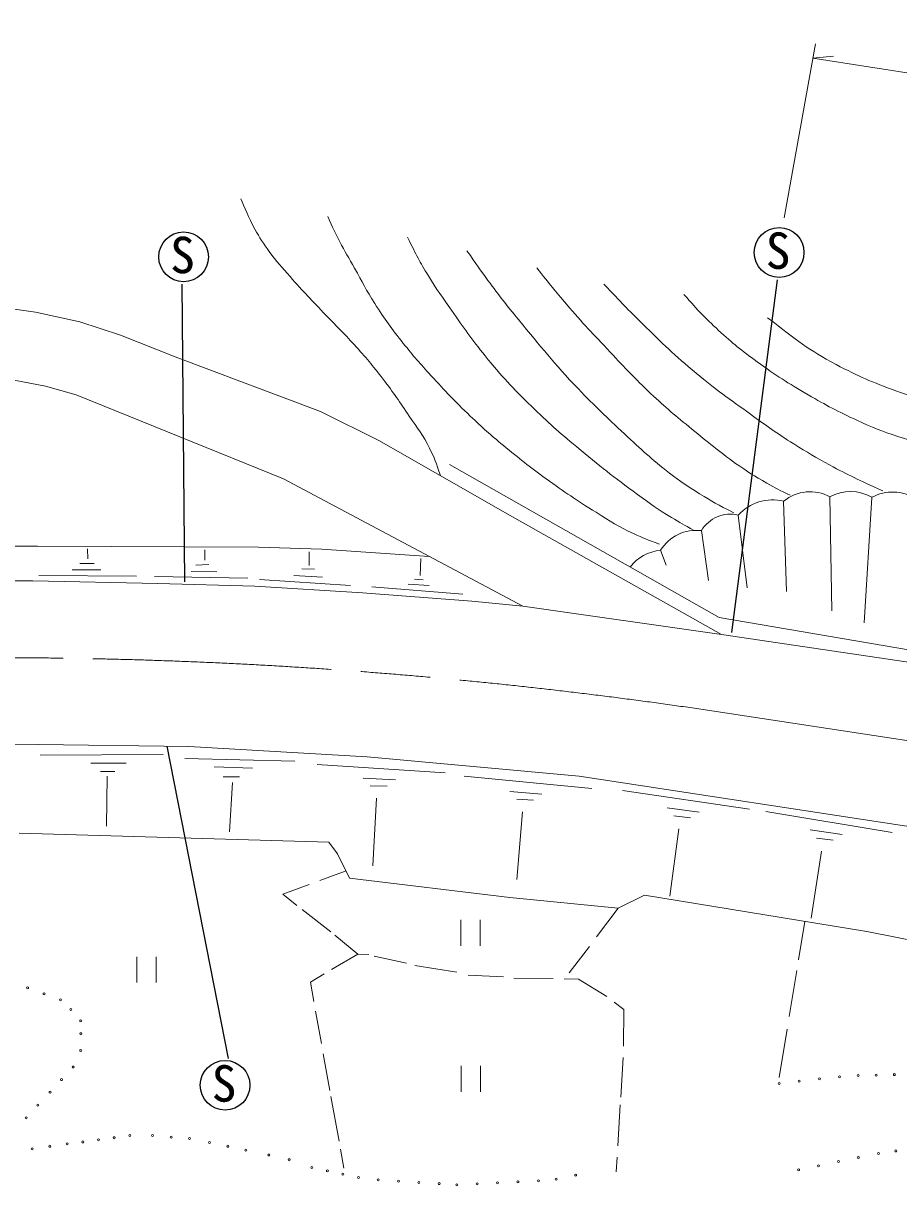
# Model space of a CAD drawing. Units: millimetres, scale not verified. Extents: x 40000 to 680000, y 20000 to 380000.
# Drawn here: x 377540 to 421593, y 281000 to 339495 of the extents above; entities that cross this region are included whole.
import ezdxf
from ezdxf.enums import TextEntityAlignment as Align

# ---------------------------------------------------------------- set-up
doc = ezdxf.new("R2010")
doc.units = ezdxf.units.MM
doc.header["$LTSCALE"] = 1000
doc.linetypes.add('CHAIN', pattern=[18.5, 12, -1.5, 3.5, -1.5])
for name, color, linetype, lineweight in [('M-BGD', 7, 'Continuous', 13), ('M-BMK', 2, 'CHAIN', 13), ('M-STR-HTXT', 7, 'Continuous', 13)]:
    doc.layers.add(name, color=color, linetype=linetype, lineweight=lineweight)
doc.styles.add('ＭＳ ゴシック', font='')
doc.styles.get('ＭＳ ゴシック').set_extended_font_data('MS Gothic')

msp = doc.modelspace()

# ---------------------------------------------------------------- linework, layer by layer
at = {"layer": 'M-BGD', "lineweight": 25}
for p, q in [((415483, 326590), (413184, 308833)), ((385517, 326372), (385649, 311389)), ((384772, 303118), (387850, 287400))]:
    msp.add_line(p, q, dxfattribs=at)
at = {"layer": 'M-BGD'}
for p, q in [((375742, 325292), (378153, 324956)), ((378153, 324956), (380382, 324465)), ((380382, 324465), (382429, 323806)), ((382429, 323806), (385177, 322713)), ((385177, 322713), (392496, 319958)), ((376373, 321666), (378658, 321232)), ((378658, 321232), (380207, 320797)), ((380207, 320797), (390631, 316571)), ((392496, 319958), (395461, 318486)), ((395461, 318486), (402006, 314747)), ((398992, 317291), (412559, 309587)), ((390631, 316571), (402674, 310157)), ((415798, 315442), (415950, 310899)), ((418126, 315667), (418221, 309931)), ((420245, 315640), (419861, 309321)), ((402006, 314747), (412667, 308746)), ((413518, 314741), (413969, 311093)), ((411667, 313965), (412025, 311448)), ((372339, 313163), (378255, 313191)), ((378255, 313191), (389373, 313135)), ((380787, 312552), (380773, 313042)), ((386676, 312477), (386685, 313000)), ((389373, 313135), (392556, 313037)), ((392556, 313037), (397961, 312667)), ((409605, 312974), (409884, 312232)), ((391919, 312204), (391933, 312905)), ((397513, 311704), (397551, 312563)), ((381446, 311991), (380002, 311991)), ((380381, 312313), (381110, 312313)), ((387279, 311893), (385989, 311907)), ((386227, 312229), (386886, 312257)), ((391555, 312035), (392200, 312021)), ((372335, 311403), (378027, 311445)), ((378027, 311445), (384308, 311304)), ((378320, 311711), (383241, 311668)), ((384138, 311654), (388835, 311570)), ((384308, 311304), (389193, 311178)), ((389424, 311503), (394008, 311208)), ((392592, 311615), (391162, 311713)), ((397962, 311199), (396915, 311274)), ((397223, 311526), (397663, 311489)), ((389193, 311178), (394612, 310842)), ((394612, 310842), (400118, 310413)), ((395083, 311143), (399654, 310760)), ((400118, 310413), (402674, 310157)), ((402674, 310157), (412667, 308746)), ((412559, 309587), (427222, 307095)), ((412667, 308746), (431018, 306000)), ((371046, 303156), (378310, 303203)), ((378310, 303203), (385867, 303105)), ((385867, 303105), (394850, 302575)), ((378390, 302662), (384573, 302704)), ((385667, 302494), (391198, 302368)), ((394850, 302575), (405504, 301602)), ((380935, 302263), (382723, 302263)), ((381419, 301842), (382155, 301842)), ((389074, 302010), (387139, 302074)), ((392333, 302200), (398768, 301779)), ((381755, 301611), (381734, 299087)), ((387602, 301569), (388422, 301569)), ((388064, 301295), (387917, 298814)), ((396266, 301422), (394647, 301506)), ((399730, 301603), (406150, 300987)), ((405504, 301602), (448516, 295073)), ((395004, 301127), (395845, 301106)), ((403638, 300706), (402022, 300839)), ((407695, 300894), (414075, 299950)), ((395319, 300496), (395130, 297090)), ((402368, 300450), (403208, 300403)), ((402664, 299810), (402371, 296410)), ((411551, 299798), (409944, 300014)), ((410270, 299607), (411106, 299518)), ((414907, 299828), (421270, 298775)), ((410533, 298953), (410067, 295573)), ((377338, 298746), (392911, 298287)), ((418744, 298666), (417141, 298909)), ((417459, 298497), (418294, 298393)), ((392911, 298287), (393360, 297698)), ((417711, 297838), (417186, 294467)), ((393360, 297698), (393963, 296478)), ((393781, 296846), (392458, 296357)), ((391925, 296160), (390598, 295668)), ((393963, 296478), (402020, 295500)), ((390598, 295668), (391314, 295107)), ((402020, 295500), (407469, 294961)), ((407469, 294961), (408803, 295625)), ((408803, 295625), (419993, 293794)), ((391581, 294898), (393013, 293774)), ((406383, 293520), (407469, 294961)), ((399552, 294374), (399552, 293074)), ((400527, 293074), (400527, 294374)), ((416868, 294305), (416552, 292376)), ((419993, 293794), (451699, 287511)), ((393215, 293616), (394371, 292655)), ((383253, 292520), (383253, 291220)), ((384228, 291220), (384228, 292520)), ((394371, 292655), (393049, 291889)), ((394924, 292642), (394371, 292655)), ((395200, 292544), (396817, 292208)), ((405017, 291706), (406025, 293044)), ((397238, 292086), (399360, 291750)), ((392679, 291663), (391988, 291242)), ((399930, 291600), (401706, 291516)), ((402220, 291451), (404210, 291432)), ((404762, 291413), (405482, 291395)), ((405482, 291395), (406912, 290525)), ((416463, 291835), (416082, 289511)), ((391988, 291242), (392163, 290271)), ((407267, 290236), (407762, 289871)), ((392249, 289793), (392543, 288158)), ((407762, 289871), (407743, 288021)), ((415979, 288886), (415579, 286441)), ((392636, 287645), (392970, 285789)), ((407729, 287455), (407606, 285461)), ((399578, 287031), (399578, 285731)), ((400553, 285731), (400553, 287031)), ((393024, 285486), (393430, 283235)), ((407582, 285073), (407454, 283009)), ((393501, 282842), (393672, 281892)), ((407418, 282436), (407372, 281693))]:
    msp.add_line(p, q, dxfattribs=at)
at = {"layer": 'M-BGD', "lineweight": 25}
for centre in [(385609, 327742), (415574, 327960), (387697, 286056)]:
    msp.add_circle(centre, 1250, dxfattribs=at)
at = {"layer": 'M-BGD'}
for centre in [(377761, 290955), (378585, 290654), (379409, 290352), (379935, 289872), (380430, 289297), (380432, 288652), (380430, 287801), (380051, 286975), (421371, 286590), (379469, 286339), (415578, 286147), (416588, 286260), (417599, 286374), (418609, 286487), (419551, 286549), (420461, 286569), (378887, 285703), (378275, 285059), (377693, 284423), (379751, 283105), (380537, 283202), (381327, 283310), (382117, 283418), (382907, 283526), (384047, 283524), (384977, 283448), (385907, 283373), (386917, 283180), (377993, 282862), (378872, 282984), (387830, 282985), (388742, 282789), (389902, 282547), (420571, 282626), (421445, 282750), (390920, 282312), (392061, 281924), (417557, 282008), (418557, 282218), (419558, 282428), (392842, 281755), (393623, 281585), (394404, 281416), (404353, 281328), (405336, 281530), (416556, 281798), (395392, 281296), (396416, 281233), (397441, 281169), (398466, 281106), (399352, 281050), (400379, 281099), (401406, 281148), (402433, 281198), (403460, 281247)]:
    msp.add_circle(centre, 50, dxfattribs=at)
for centre, radius, start, end in [((417128, 313829), 2091, 61.51124, 129.49971), ((419162, 313770), 2162, 59.93516, 118.65157), ((421293, 313729), 2180, 57.80494, 118.74974), ((415233, 313222), 2291, 75.70463, 138.46782), ((413113, 313111), 1679, 76.05487, 149.4312), ((411418, 311845), 2135, 83.29126, 148.08112), ((409801, 310811), 2171, 95.16315, 142.53634)]:
    msp.add_arc(centre, radius, start, end, dxfattribs=at)
for points, knots in [([(410783, 325850), (411570, 324969), (411806, 324705), (412529, 324041), (413246, 323381), (413674, 323036), (414463, 322464), (415430, 321763), (415998, 321404), (417029, 320803), (417965, 320257), (418504, 319971), (419489, 319520), (420277, 319159), (420726, 318968), (421550, 318700), (422462, 318403), (422986, 318274), (423927, 318090), (425065, 317867), (425721, 317857), (426871, 317711), (428127, 317552), (428829, 317440), (430088, 317312), (431350, 317183), (432059, 317111), (433327, 317080), (435298, 317033), (436411, 317007), (438374, 317185), (440200, 317352), (441223, 317486), (443022, 317837), (445169, 318257), (446357, 318568), (448469, 319141), (449976, 319551), (450815, 319801), (452296, 320298), (453691, 320765), (454471, 321037), (455829, 321602), (457727, 322391), (458803, 322814), (460624, 323768), (461807, 324388), (462453, 324769), (463589, 325471), (465170, 326449), (466099, 326941), (467585, 328058), (468686, 328886), (469271, 329394), (470298, 330313), (471638, 331512), (472406, 332169), (473662, 333456), (474296, 334104), (474667, 334459), (475223, 335175), (475830, 335957), (476135, 336422), (476663, 337260), (477205, 338120), (477499, 338611), (477952, 339521), (478389, 340398), (478601, 340907), (478942, 341824), (479269, 342704), (479391, 343219), (479643, 344124), (479836, 344818), (479936, 345211), (480078, 345918), (480164, 346347), (480181, 346599), (480246, 347026)], [0, 0, 0, 0, 1, 1, 1, 2, 2, 2, 3, 3, 3, 4, 4, 4, 5, 5, 5, 6, 6, 6, 7, 7, 7, 8, 8, 8, 9, 9, 9, 10, 10, 10, 11, 11, 11, 12, 12, 12, 13, 13, 13, 14, 14, 14, 15, 15, 15, 16, 16, 16, 17, 17, 17, 18, 18, 18, 19, 19, 19, 20, 20, 20, 21, 21, 21, 22, 22, 22, 23, 23, 23, 24, 24, 24, 25, 25, 25, 26, 26, 26, 26]), ([(478353, 347068), (477987, 345141), (477889, 344535), (477372, 342974), (476937, 341662), (476679, 340922), (476047, 339693), (475145, 337941), (474459, 337048), (473229, 335508), (472243, 334274), (471545, 333705), (470390, 332627), (469173, 331491), (468478, 330864), (467172, 329830), (464915, 328044), (463585, 327117), (461137, 325603), (459643, 324680), (458747, 324257), (457162, 323500), (455887, 322892), (455168, 322550), (453839, 322070), (451948, 321387), (450828, 321186), (448876, 320703), (447270, 320306), (446359, 320130), (444733, 319820), (443130, 319514), (442235, 319300), (440612, 319126), (438593, 318910), (437447, 318954), (435417, 318916), (433643, 318882), (432644, 318824), (430875, 318958), (428700, 319122), (427492, 319380), (425365, 319862), (423813, 320214), (422948, 320452), (421453, 320998), (420248, 321438), (419579, 321719), (418446, 322323), (417006, 323089), (416521, 323501), (414997, 324678)], [0, 0, 0, 0, 1, 1, 1, 2, 2, 2, 3, 3, 3, 4, 4, 4, 5, 5, 5, 6, 6, 6, 7, 7, 7, 8, 8, 8, 9, 9, 9, 10, 10, 10, 11, 11, 11, 12, 12, 12, 13, 13, 13, 14, 14, 14, 15, 15, 15, 16, 16, 16, 17, 17, 17, 17]), ([(398530, 316732), (398317, 317385), (398237, 317596), (397981, 318120), (397657, 318784), (397376, 319101), (396966, 319716), (396469, 320459), (396191, 320877), (395646, 321585), (395105, 322288), (394785, 322669), (394191, 323328), (393653, 323925), (393317, 324228), (392764, 324811), (392054, 325560), (391648, 325971), (390967, 326746), (390544, 327227), (390296, 327490), (389920, 328008), (389611, 328433), (389446, 328679), (389191, 329139), (388873, 329711), (388668, 330273), (388490, 330662), (388490, 330662), (388490, 330662), (388490, 330662)], [0, 0, 0, 0, 1, 1, 1, 2, 2, 2, 3, 3, 3, 4, 4, 4, 5, 5, 5, 6, 6, 6, 7, 7, 7, 8, 8, 8, 9, 9, 9, 10, 10, 10, 10]), ([(409548, 313288), (408930, 313507), (408746, 313584), (408249, 313812), (407477, 314165), (407081, 314437), (406361, 314887), (405357, 315514), (404806, 315885), (403847, 316578), (402984, 317201), (402516, 317572), (401697, 318251), (401028, 318806), (400664, 319131), (400033, 319728), (399227, 320491), (398808, 320953), (398056, 321770), (397492, 322384), (397183, 322735), (396664, 323387), (396062, 324142), (395744, 324583), (395224, 325397), (394796, 326066), (394604, 326471), (394215, 327163), (393916, 327695), (393736, 327986), (393458, 328528), (393212, 329007), (393135, 329171), (392860, 329771)], [0, 0, 0, 0, 1, 1, 1, 2, 2, 2, 3, 3, 3, 4, 4, 4, 5, 5, 5, 6, 6, 6, 7, 7, 7, 8, 8, 8, 9, 9, 9, 10, 10, 10, 11, 11, 11, 11]), ([(396869, 328734), (397339, 327795), (397474, 327521), (397926, 326780), (398350, 326084), (398625, 325717), (399094, 325051), (399736, 324139), (400080, 323615), (400786, 322752), (401635, 321714), (402148, 321160), (403108, 320223), (403966, 319387), (404470, 318940), (405393, 318177), (406562, 317209), (407225, 316675), (408450, 315779), (409100, 315303), (409470, 315040), (410160, 314625), (410600, 314360), (410752, 314272), (411304, 313977)], [0, 0, 0, 0, 1, 1, 1, 2, 2, 2, 3, 3, 3, 4, 4, 4, 5, 5, 5, 6, 6, 6, 7, 7, 7, 8, 8, 8, 8]), ([(413289, 314859), (412461, 315293), (412222, 315416), (411569, 315824), (410961, 316205), (410622, 316423), (410055, 316862), (409128, 317580), (408650, 318034), (407793, 318834), (406869, 319697), (406346, 320178), (405473, 321093), (404232, 322396), (403605, 323189), (402463, 324580), (401843, 325336), (401502, 325766), (400923, 326554), (400500, 327131), (400364, 327324), (399867, 328050)], [0, 0, 0, 0, 1, 1, 1, 2, 2, 2, 3, 3, 3, 4, 4, 4, 5, 5, 5, 6, 6, 6, 7, 7, 7, 7]), ([(403375, 327192), (404078, 326300), (404274, 326061), (404875, 325356), (405702, 324385), (406198, 323870), (407076, 322944), (407857, 322121), (408283, 321647), (409109, 320869), (409889, 320134), (410354, 319753), (411184, 319075), (412029, 318383), (412495, 317984), (413385, 317350), (413977, 316928), (414322, 316709), (414957, 316355), (415409, 316102), (415569, 316019), (416136, 315746)], [0, 0, 0, 0, 1, 1, 1, 2, 2, 2, 3, 3, 3, 4, 4, 4, 5, 5, 5, 6, 6, 6, 7, 7, 7, 7]), ([(406753, 326373), (407670, 325396), (407924, 325135), (408702, 324368), (409720, 323365), (410295, 322803), (411393, 321887), (412420, 321030), (413043, 320609), (414127, 319826), (414967, 319219), (415439, 318880), (416314, 318326), (417001, 317891), (417397, 317666), (418109, 317274), (419131, 316713), (419500, 316557), (420791, 315966)], [0, 0, 0, 0, 1, 1, 1, 2, 2, 2, 3, 3, 3, 4, 4, 4, 5, 5, 5, 6, 6, 6, 6])]:
    msp.add_open_spline(points, degree=3, knots=knots, dxfattribs=at)
at = {"layer": 'M-BMK'}
msp.add_line((411424, 305010), (453414, 298608), dxfattribs=at)
msp.add_arc((375956, 60872), 246701, 81.73391, 95.24989, dxfattribs=at)
at = {"layer": 'M-STR-HTXT'}
for p, q in [((415831, 329701), (417407, 338465)), ((417277, 337740), (418304, 337831)), ((417277, 337740), (435697, 334833))]:
    msp.add_line(p, q, dxfattribs=at)

# ---------------------------------------------------------------- texts
at = {"layer": 'M-BGD', "style": 'ＭＳ ゴシック'}
for p in [(384930, 326369), (414896, 326587), (387018, 284682)]:
    msp.add_text('S', height=1833, dxfattribs=at).set_placement(p, align=Align.BOTTOM_LEFT)

doc.saveas('drawing.dxf')
